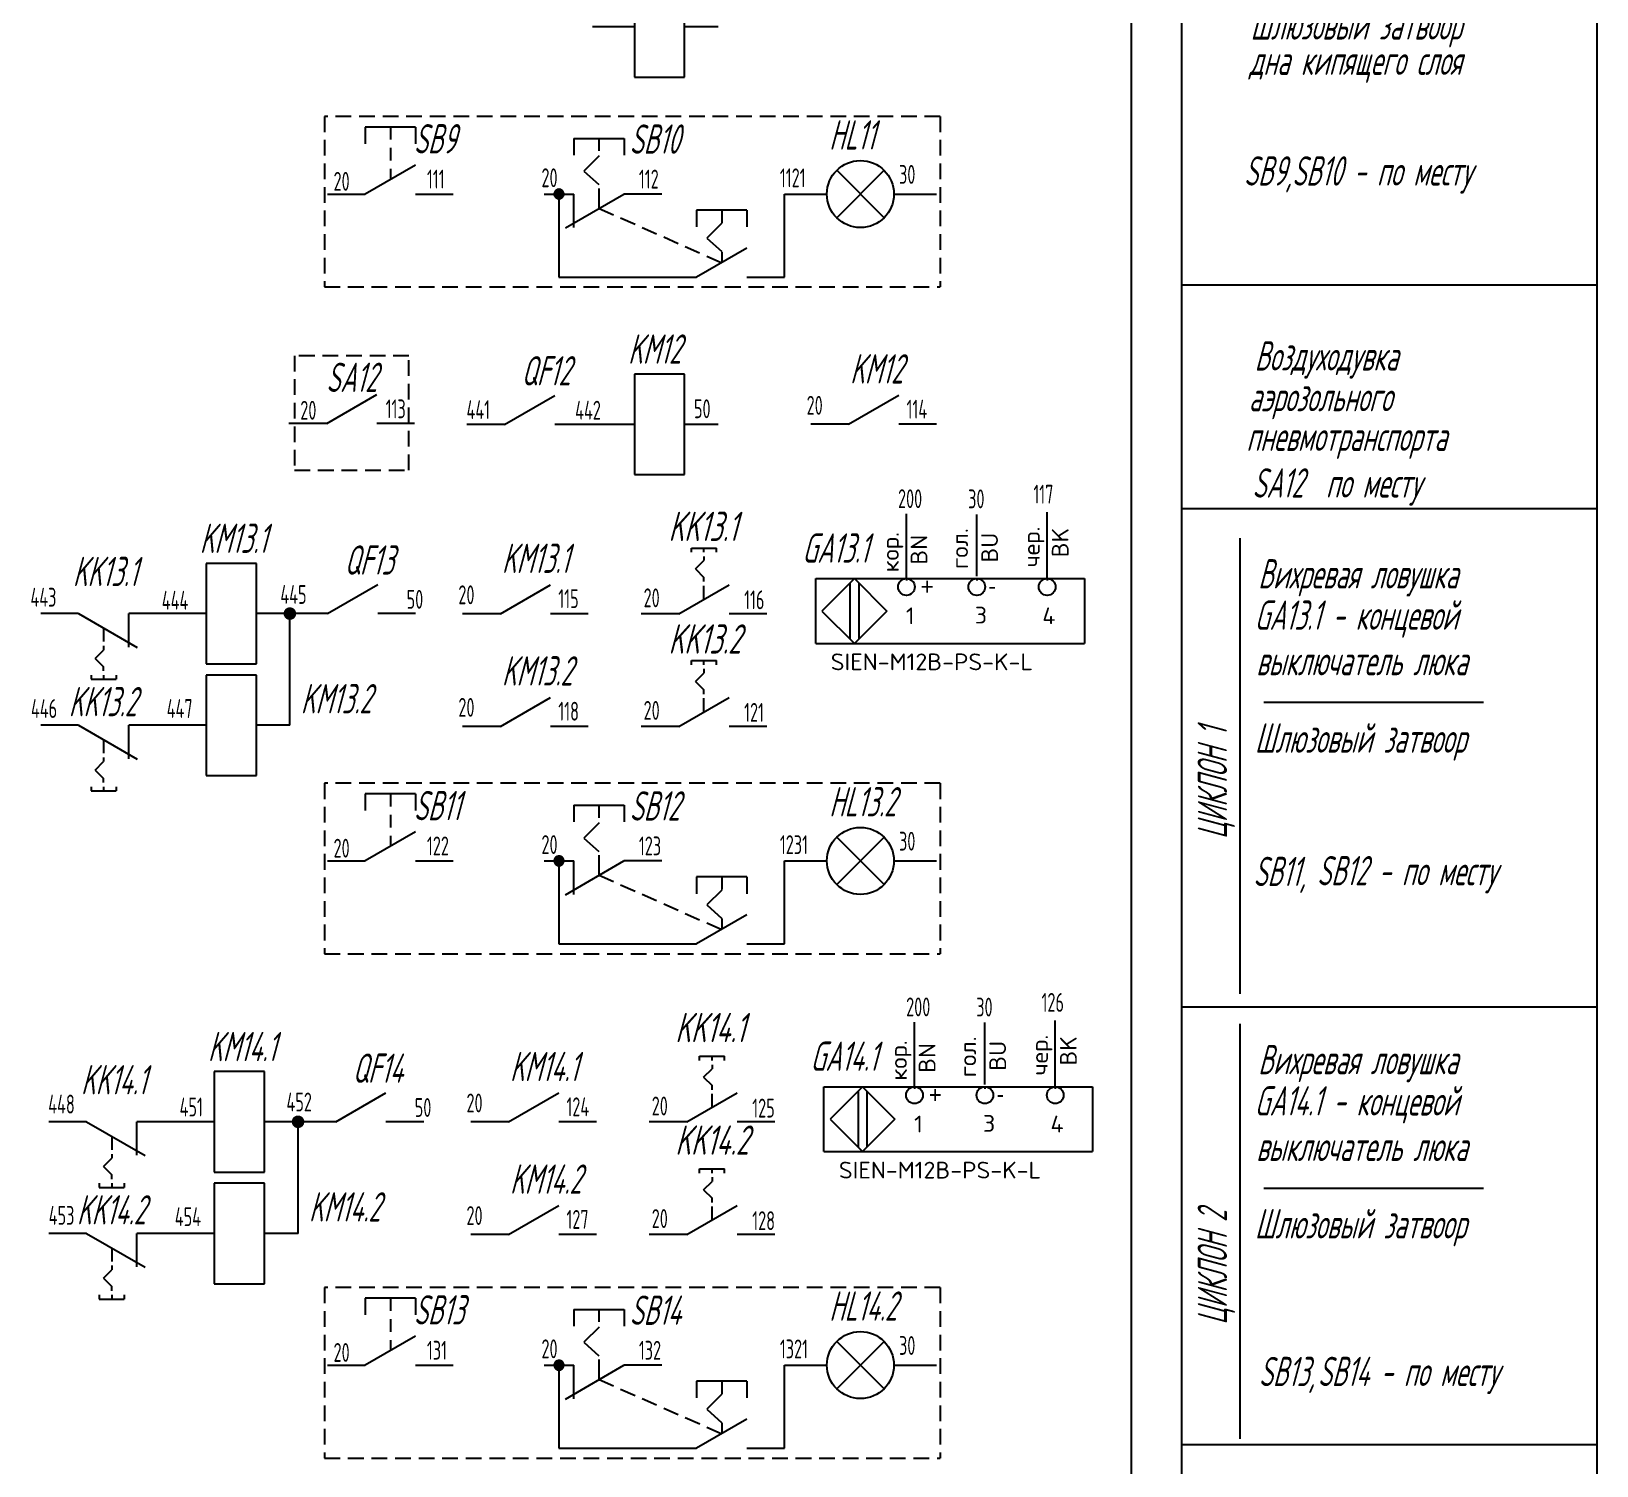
# Model space of a CAD drawing. Header units: millimetres. Extents: x 14016 to 19364, y 4274 to 5404.
# Drawn here: x 16787.4 to 16974.2, y 4419.4 to 4590.7 of the extents above; entities that cross this region are included whole.
import ezdxf

# ---------------------------------------------------------------- set-up
doc = ezdxf.new("R2010")
doc.units = ezdxf.units.MM
doc.header["$LTSCALE"] = 15
for name, pattern in [('DOT', [0.25, 0, -0.25]), ('HIDDEN', [0.375, 0.25, -0.125]), ('HIDDEN2', [0.1875, 0.125, -0.0625]), ('K5LT_BASIC', [0]), ('K5LT_THIN', [0])]:
    doc.linetypes.add(name, pattern=pattern)
doc.layers.add('0.35 TEXT', color=7, linetype='Continuous', lineweight=35)
doc.layers.add('LWT 0.7', color=7, linetype='Continuous', lineweight=70)
doc.layers.add('ШТРИХОВАЯ', color=7, linetype='HIDDEN')
doc.layers.add('ШТРИХОВАЯ 2', color=7, linetype='HIDDEN2')
doc.styles.add('33', font='gost.shx', dxfattribs={"width": 0.7, "oblique": 15, "height": 3.5})
doc.styles.add('34', font='gost.shx', dxfattribs={"width": 0.8, "oblique": 15, "height": 3.5})
doc.styles.add('OPIS', font='TXT.SHX', dxfattribs={"height": 1.5})
doc.styles.add('OPSI', font='ISI-ROMANS_PL.SHX', dxfattribs={"height": 1.5})

# ---------------------------------------------------------------- blocks, each defined once
blk = doc.blocks.new('Кнопка НР без фикс лев')
at = {"linetype": 'K5LT_BASIC'}
for p, q in [((10.5, 8), (4.5, 8)), ((4.5, 8), (4.5, 6)), ((10.5, 8), (10.5, 6)), ((10.5, 3.46), (4.5, 0)), ((0, 0), (4.5, 0)), ((10.5, 0), (15, 0))]:
    blk.add_line(p, q, dxfattribs=at)
at = {"linetype": 'K5LT_THIN'}
for p, q in [((7.5, 8), (7.5, 6.5)), ((7.5, 5.5), (7.5, 4)), ((7.5, 3), (7.5, 1.73))]:
    blk.add_line(p, q, dxfattribs=at)
blk = doc.blocks.new('НР контакт')
at = {"linetype": 'K5LT_BASIC'}
for p, q in [((4.5, 0), (10.5, 3.46)), ((4.5, 0), (0, 0)), ((15, 0), (10.5, 0))]:
    blk.add_line(p, q, dxfattribs=at)
blk = doc.blocks.new('Реле')
at = {"linetype": 'K5LT_BASIC'}
for p, q in [((5, 6), (5, -6)), ((11, 6), (5, 6)), ((11, -6), (11, 6)), ((5, 0), (0, 0)), ((15, 0), (11, 0)), ((5, -6), (11, -6))]:
    blk.add_line(p, q, dxfattribs=at)
blk = doc.blocks.new('11')
at = {"const_width": 0.75}
blk.add_lwpolyline([(-0.375, 0, 1), (0.375, 0, 1)], format="xyb", close=True, dxfattribs=at)
blk = doc.blocks.new('A$C57EA152A')
at = {"linetype": 'K5LT_BASIC'}
for p, q in [((4.5, 0), (0, 0)), ((4.5, 0), (11.5, -4.04)), ((15, 0), (10.5, 0)), ((10.5, -4), (10.5, 0)), ((7.5, -1.73), (7.5, -3.3454)), ((6.5, -5.3454), (7.5, -4.3454)), ((6.5, -5.3454), (7.5, -6.3454)), ((7.5, -3.8454), (7.5, -4.3454)), ((6, -7.3454), (6, -7.8454)), ((7.5, -6.8454), (7.5, -6.3454)), ((7.5, -7.3454), (7.5, -7.8454)), ((9, -7.3454), (9, -7.8454)), ((6, -7.8454), (6.5, -7.8454)), ((6.5, -7.8454), (9, -7.8454))]:
    blk.add_line(p, q, dxfattribs=at)

msp = doc.modelspace()

# ---------------------------------------------------------------- linework, layer by layer
for p, q in [((16918.68, 4854.06, -0.04), (16918.68, 4281.57, -0.04)), ((16924.68, 4854.06, -0.04), (16924.68, 4281.57, -0.04)), ((16974.24, 4731.34, -0.04), (16974.24, 4281.78, -0.04)), ((16855.16, 4575.78, -0.02), (16853.35, 4573.97, -0.02)), ((16853.35, 4573.97, -0.02), (16855.13, 4572.36, -0.02)), ((16883.52, 4574.06, -0.02), (16889.18, 4568.4, -0.02)), ((16883.52, 4568.4, -0.02), (16889.18, 4574.06, -0.02)), ((16848.6, 4571.23, -0.02), (16852.13, 4571.23, -0.02)), ((16850.36, 4571.23, -0.02), (16850.36, 4561.31, -0.02)), ((16861.27, 4571.23, -0.02), (16861.27, 4571.23, -0.02)), ((16877.29, 4571.23, -0.02), (16882.35, 4571.23, -0.02)), ((16877.29, 4561.31, -0.02), (16877.29, 4571.23, -0.02)), ((16890.35, 4571.23, -0.02), (16895.42, 4571.23, -0.02)), ((16869.79, 4567.75, -0.02), (16868.01, 4565.97, -0.02)), ((16868.01, 4565.97, -0.02), (16869.79, 4564.36, -0.02)), ((16850.36, 4561.31, -0.02), (16862.29, 4561.31, -0.02)), ((16924.68, 4560.39, -0.04), (16974.24, 4560.39, -0.04)), ((16908.64, 4525.35, -0.04), (16908.64, 4533.25, -0.04)), ((16924.68, 4533.69, -0.04), (16974.24, 4533.69, -0.04)), ((16891.84, 4525.35, -0.04), (16891.84, 4533.04, -0.04)), ((16891.84, 4525.35, -0.04), (16891.84, 4533.04, -0.04)), ((16900.24, 4525.59, -0.04), (16900.24, 4532.99, -0.04)), ((16900.24, 4525.59, -0.04), (16900.24, 4532.99, -0.04)), ((16931.65, 4530.14, -0.02), (16931.65, 4475.74, -0.02)), ((16881.02, 4525.32, -0.04), (16913.08, 4525.32, -0.04)), ((16881.02, 4517.59, -0.04), (16881.02, 4525.32, -0.04)), ((16881.02, 4525.32, -0.04), (16913.08, 4525.32, -0.04)), ((16881.02, 4517.59, -0.04), (16881.02, 4525.32, -0.04)), ((16885.63, 4525.32, -0.04), (16881.76, 4521.45, -0.04)), ((16885.63, 4525.32, -0.04), (16881.76, 4521.45, -0.04)), ((16885.1, 4524.79, -0.04), (16885.1, 4518.12, -0.04)), ((16885.1, 4524.79, -0.04), (16885.1, 4518.12, -0.04)), ((16885.63, 4525.32, -0.04), (16889.5, 4521.45, -0.04)), ((16885.63, 4525.32, -0.04), (16889.5, 4521.45, -0.04)), ((16886.16, 4524.79, -0.04), (16886.16, 4518.12, -0.04)), ((16886.16, 4524.79, -0.04), (16886.16, 4518.12, -0.04)), ((16891.84, 4525.32, -0.04), (16891.84, 4525.09, -0.04)), ((16891.84, 4525.32, -0.04), (16891.84, 4525.09, -0.04)), ((16900.24, 4525.32, -0.04), (16900.24, 4525.09, -0.04)), ((16900.24, 4525.32, -0.04), (16900.24, 4525.09, -0.04)), ((16908.64, 4525.32, -0.04), (16908.64, 4525.09, -0.04)), ((16908.64, 4525.32, -0.04), (16908.64, 4525.09, -0.04)), ((16913.08, 4525.32, -0.04), (16913.08, 4517.59, -0.04)), ((16913.08, 4525.32, -0.04), (16913.08, 4517.59, -0.04)), ((16818.25, 4507.81, -0.02), (16818.25, 4521.14, -0.02)), ((16881.76, 4521.45, -0.04), (16885.63, 4517.59, -0.04)), ((16881.76, 4521.45, -0.04), (16885.63, 4517.59, -0.04)), ((16889.5, 4521.45, -0.04), (16885.63, 4517.59, -0.04)), ((16889.5, 4521.45, -0.04), (16885.63, 4517.59, -0.04)), ((16881.02, 4517.59, -0.04), (16913.08, 4517.59, -0.04)), ((16881.02, 4517.59, -0.04), (16913.08, 4517.59, -0.04)), ((16934.49, 4510.55, -0.02), (16960.74, 4510.55, -0.02)), ((16855.16, 4496.17, -0.02), (16853.35, 4494.35, -0.02)), ((16853.35, 4494.35, -0.02), (16855.13, 4492.75, -0.02)), ((16883.52, 4494.45, -0.02), (16889.18, 4488.79, -0.02)), ((16883.52, 4488.79, -0.02), (16889.18, 4494.45, -0.02)), ((16848.6, 4491.62, -0.02), (16852.13, 4491.62, -0.02)), ((16850.36, 4491.62, -0.02), (16850.36, 4481.7, -0.02)), ((16861.27, 4491.62, -0.02), (16861.27, 4491.62, -0.02)), ((16877.29, 4491.62, -0.02), (16882.35, 4491.62, -0.02)), ((16877.29, 4481.7, -0.02), (16877.29, 4491.62, -0.02)), ((16890.35, 4491.62, -0.02), (16895.42, 4491.62, -0.02)), ((16869.79, 4488.14, -0.02), (16868.01, 4486.36, -0.02)), ((16868.01, 4486.36, -0.02), (16869.79, 4484.75, -0.02)), ((16850.36, 4481.7, -0.02), (16862.29, 4481.7, -0.02)), ((16924.68, 4474.2, -0.04), (16974.24, 4474.2, -0.04)), ((16892.81, 4464.68, -0.04), (16892.81, 4472.36, -0.04)), ((16892.81, 4464.68, -0.04), (16892.81, 4472.36, -0.04)), ((16901.21, 4464.91, -0.04), (16901.21, 4472.31, -0.04)), ((16901.21, 4464.91, -0.04), (16901.21, 4472.31, -0.04)), ((16909.61, 4464.68, -0.04), (16909.61, 4472.58, -0.04)), ((16931.65, 4472.15, -0.02), (16931.65, 4422.63, -0.04)), ((16882, 4464.65, -0.04), (16914.05, 4464.65, -0.04)), ((16882, 4456.91, -0.04), (16882, 4464.65, -0.04)), ((16882, 4464.65, -0.04), (16914.05, 4464.65, -0.04)), ((16882, 4456.91, -0.04), (16882, 4464.65, -0.04)), ((16886.6, 4464.65, -0.04), (16882.73, 4460.78, -0.04)), ((16886.6, 4464.65, -0.04), (16882.73, 4460.78, -0.04)), ((16886.07, 4464.12, -0.04), (16886.07, 4457.45, -0.04)), ((16886.07, 4464.12, -0.04), (16886.07, 4457.45, -0.04)), ((16886.6, 4464.65, -0.04), (16890.47, 4460.78, -0.04)), ((16886.6, 4464.65, -0.04), (16890.47, 4460.78, -0.04)), ((16887.13, 4464.12, -0.04), (16887.13, 4457.45, -0.04)), ((16887.13, 4464.12, -0.04), (16887.13, 4457.45, -0.04)), ((16892.81, 4464.65, -0.04), (16892.81, 4464.42, -0.04)), ((16892.81, 4464.65, -0.04), (16892.81, 4464.42, -0.04)), ((16901.21, 4464.65, -0.04), (16901.21, 4464.42, -0.04)), ((16901.21, 4464.65, -0.04), (16901.21, 4464.42, -0.04)), ((16909.61, 4464.65, -0.04), (16909.61, 4464.42, -0.04)), ((16909.61, 4464.65, -0.04), (16909.61, 4464.42, -0.04)), ((16914.05, 4464.65, -0.04), (16914.05, 4456.91, -0.04)), ((16914.05, 4464.65, -0.04), (16914.05, 4456.91, -0.04)), ((16819.22, 4447.14, -0.02), (16819.22, 4460.47, -0.02)), ((16882.73, 4460.78, -0.04), (16886.6, 4456.91, -0.04)), ((16882.73, 4460.78, -0.04), (16886.6, 4456.91, -0.04)), ((16890.47, 4460.78, -0.04), (16886.6, 4456.91, -0.04)), ((16890.47, 4460.78, -0.04), (16886.6, 4456.91, -0.04)), ((16882, 4456.91, -0.04), (16914.05, 4456.91, -0.04)), ((16882, 4456.91, -0.04), (16914.05, 4456.91, -0.04)), ((16934.49, 4452.56, -0.02), (16960.74, 4452.56, -0.02)), ((16855.16, 4435.97, -0.02), (16853.35, 4434.15, -0.02)), ((16853.35, 4434.15, -0.02), (16855.13, 4432.54, -0.02)), ((16883.52, 4434.25, -0.02), (16889.18, 4428.59, -0.02)), ((16883.52, 4428.59, -0.02), (16889.18, 4434.25, -0.02)), ((16848.6, 4431.41, -0.02), (16852.13, 4431.41, -0.02)), ((16850.36, 4431.41, -0.02), (16850.36, 4421.5, -0.02)), ((16861.27, 4431.41, -0.02), (16861.27, 4431.41, -0.02)), ((16877.29, 4431.42, -0.02), (16882.35, 4431.42, -0.02)), ((16877.29, 4421.5, -0.02), (16877.29, 4431.42, -0.02)), ((16890.35, 4431.42, -0.02), (16895.42, 4431.42, -0.02)), ((16869.79, 4427.94, -0.02), (16868.01, 4426.16, -0.02)), ((16868.01, 4426.16, -0.02), (16869.79, 4424.55, -0.02)), ((16850.36, 4421.5, -0.02), (16862.29, 4421.5, -0.02)), ((16924.68, 4421.94, -0.04), (16974.24, 4421.94, -0.04))]:
    msp.add_line(p, q)
at = {"linetype": 'K5LT_BASIC'}
for p, q in [((16852.16, 4577.88, -0.02), (16858.16, 4577.88, -0.02)), ((16852.16, 4577.88, -0.02), (16852.16, 4575.88, -0.02)), ((16858.16, 4577.88, -0.02), (16858.16, 4575.88, -0.02)), ((16851.13, 4567.19, -0.02), (16858.13, 4571.23, -0.02)), ((16852.13, 4567.23, -0.02), (16852.13, 4571.23, -0.02)), ((16862.63, 4571.23, -0.02), (16858.13, 4571.23, -0.02)), ((16872.79, 4569.31, -0.02), (16866.79, 4569.31, -0.02)), ((16866.79, 4569.31, -0.02), (16866.79, 4567.31, -0.02)), ((16872.79, 4569.31, -0.02), (16872.79, 4567.31, -0.02)), ((16872.79, 4564.77, -0.02), (16866.79, 4561.31, -0.02)), ((16862.29, 4561.31, -0.02), (16866.79, 4561.31, -0.02)), ((16872.79, 4561.31, -0.02), (16877.29, 4561.31, -0.02)), ((16866.17, 4528.97, -0.02), (16866.67, 4528.97, -0.02)), ((16866.17, 4528.47, -0.02), (16866.17, 4528.97, -0.02)), ((16866.67, 4528.97, -0.02), (16869.17, 4528.97, -0.02)), ((16867.67, 4528.47, -0.02), (16867.67, 4528.97, -0.02)), ((16867.67, 4527.97, -0.02), (16867.67, 4527.47, -0.02)), ((16869.17, 4528.47, -0.02), (16869.17, 4528.97, -0.02)), ((16866.67, 4526.47, -0.02), (16867.67, 4527.47, -0.02)), ((16866.67, 4526.47, -0.02), (16867.67, 4525.47, -0.02)), ((16867.67, 4524.97, -0.02), (16867.67, 4525.47, -0.02)), ((16867.67, 4522.85, -0.02), (16867.67, 4524.47, -0.02)), ((16866.17, 4515.53, -0.02), (16866.67, 4515.53, -0.02)), ((16866.17, 4515.03, -0.02), (16866.17, 4515.53, -0.02)), ((16866.67, 4515.53, -0.02), (16869.17, 4515.53, -0.02)), ((16867.67, 4515.03, -0.02), (16867.67, 4515.53, -0.02)), ((16867.67, 4514.53, -0.02), (16867.67, 4514.03, -0.02)), ((16869.17, 4515.03, -0.02), (16869.17, 4515.53, -0.02)), ((16866.67, 4513.03, -0.02), (16867.67, 4514.03, -0.02)), ((16866.67, 4513.03, -0.02), (16867.67, 4512.03, -0.02)), ((16867.67, 4511.53, -0.02), (16867.67, 4512.03, -0.02)), ((16867.67, 4509.41, -0.02), (16867.67, 4511.03, -0.02)), ((16852.16, 4498.27, -0.02), (16858.16, 4498.27, -0.02)), ((16852.16, 4498.27, -0.02), (16852.16, 4496.27, -0.02)), ((16858.16, 4498.27, -0.02), (16858.16, 4496.27, -0.02)), ((16851.13, 4487.58, -0.02), (16858.13, 4491.62, -0.02)), ((16852.13, 4487.62, -0.02), (16852.13, 4491.62, -0.02)), ((16862.63, 4491.62, -0.02), (16858.13, 4491.62, -0.02)), ((16872.79, 4489.7, -0.02), (16866.79, 4489.7, -0.02)), ((16866.79, 4489.7, -0.02), (16866.79, 4487.7, -0.02)), ((16872.79, 4489.7, -0.02), (16872.79, 4487.7, -0.02)), ((16872.79, 4485.16, -0.02), (16866.79, 4481.7, -0.02)), ((16862.29, 4481.7, -0.02), (16866.79, 4481.7, -0.02)), ((16872.79, 4481.7, -0.02), (16877.29, 4481.7, -0.02)), ((16867.14, 4468.29, -0.02), (16867.64, 4468.29, -0.02)), ((16867.14, 4467.79, -0.02), (16867.14, 4468.29, -0.02)), ((16867.64, 4468.29, -0.02), (16870.14, 4468.29, -0.02)), ((16868.64, 4467.79, -0.02), (16868.64, 4468.29, -0.02)), ((16870.14, 4467.79, -0.02), (16870.14, 4468.29, -0.02)), ((16867.64, 4465.79, -0.02), (16868.64, 4466.79, -0.02)), ((16868.64, 4467.29, -0.02), (16868.64, 4466.79, -0.02)), ((16867.64, 4465.79, -0.02), (16868.64, 4464.79, -0.02)), ((16868.64, 4464.29, -0.02), (16868.64, 4464.79, -0.02)), ((16868.64, 4462.18, -0.02), (16868.64, 4463.79, -0.02)), ((16867.14, 4454.85, -0.02), (16867.64, 4454.85, -0.02)), ((16867.14, 4454.35, -0.02), (16867.14, 4454.85, -0.02)), ((16867.64, 4454.85, -0.02), (16870.14, 4454.85, -0.02)), ((16868.64, 4454.35, -0.02), (16868.64, 4454.85, -0.02)), ((16870.14, 4454.35, -0.02), (16870.14, 4454.85, -0.02)), ((16867.64, 4452.35, -0.02), (16868.64, 4453.35, -0.02)), ((16868.64, 4453.85, -0.02), (16868.64, 4453.35, -0.02)), ((16867.64, 4452.35, -0.02), (16868.64, 4451.35, -0.02)), ((16868.64, 4450.85, -0.02), (16868.64, 4451.35, -0.02)), ((16868.64, 4448.74, -0.02), (16868.64, 4450.35, -0.02)), ((16852.16, 4438.07, -0.02), (16858.16, 4438.07, -0.02)), ((16852.16, 4438.07, -0.02), (16852.16, 4436.07, -0.02)), ((16858.16, 4438.07, -0.02), (16858.16, 4436.07, -0.02)), ((16851.13, 4427.37, -0.02), (16858.13, 4431.41, -0.02)), ((16852.13, 4427.41, -0.02), (16852.13, 4431.41, -0.02)), ((16862.63, 4431.41, -0.02), (16858.13, 4431.41, -0.02)), ((16872.79, 4429.5, -0.02), (16866.79, 4429.5, -0.02)), ((16866.79, 4429.5, -0.02), (16866.79, 4427.5, -0.02)), ((16872.79, 4429.5, -0.02), (16872.79, 4427.5, -0.02)), ((16872.79, 4424.96, -0.02), (16866.79, 4421.5, -0.02)), ((16862.29, 4421.5, -0.02), (16866.79, 4421.5, -0.02)), ((16872.79, 4421.5, -0.02), (16877.29, 4421.5, -0.02))]:
    msp.add_line(p, q, dxfattribs=at)
at = {"linetype": 'K5LT_THIN'}
for p, q in [((16855.16, 4576.38, -0.02), (16855.16, 4577.88, -0.02)), ((16855.16, 4569.52, -0.02), (16855.16, 4571.9, -0.02)), ((16869.79, 4569.31, -0.02), (16869.79, 4567.81, -0.02)), ((16869.79, 4564.31, -0.02), (16869.79, 4563.04, -0.02)), ((16855.16, 4496.77, -0.02), (16855.16, 4498.27, -0.02)), ((16855.16, 4489.91, -0.02), (16855.16, 4492.29, -0.02)), ((16869.79, 4489.7, -0.02), (16869.79, 4488.2, -0.02)), ((16869.79, 4484.7, -0.02), (16869.79, 4483.43, -0.02)), ((16855.16, 4436.57, -0.02), (16855.16, 4438.07, -0.02)), ((16855.16, 4429.7, -0.02), (16855.16, 4432.08, -0.02)), ((16869.79, 4429.5, -0.02), (16869.79, 4428, -0.02)), ((16869.79, 4424.5, -0.02), (16869.79, 4423.23, -0.02))]:
    msp.add_line(p, q, dxfattribs=at)
for centre, radius in [((16886.35, 4571.23, -0.02), 4), ((16891.84, 4524.32, -0.04), 1), ((16891.84, 4524.32, -0.04), 1), ((16900.24, 4524.32, -0.04), 1), ((16900.24, 4524.32, -0.04), 1), ((16908.64, 4524.32, -0.04), 1), ((16908.64, 4524.32, -0.04), 1), ((16886.35, 4491.62, -0.02), 4), ((16892.81, 4463.65, -0.04), 1), ((16892.81, 4463.65, -0.04), 1), ((16901.21, 4463.65, -0.04), 1), ((16901.21, 4463.65, -0.04), 1), ((16909.61, 4463.65, -0.04), 1), ((16909.61, 4463.65, -0.04), 1), ((16886.35, 4431.42, -0.02), 4)]:
    msp.add_circle(centre, radius)
at = {"layer": 'LWT 0.7'}
for centre, start, end in [((16850.36, 4571.23, -0.02), 0, 180), ((16850.36, 4571.23, -0.02), 180, 0), ((16850.36, 4491.62, -0.02), 0, 180), ((16850.36, 4491.62, -0.02), 180, 0), ((16850.36, 4431.41, -0.02), 0, 180), ((16850.36, 4431.41, -0.02), 180, 0)]:
    msp.add_arc(centre, 0.375, start, end, dxfattribs=at)
at = {"layer": 'ШТРИХОВАЯ', "linetype": 'HIDDEN2'}
msp.add_line((16895.89, 4580.5, -0.02), (16895.89, 4560.14, -0.02), dxfattribs=at)
at = {"layer": 'ШТРИХОВАЯ', "linetype": 'HIDDEN2', "elevation": -0.02}
for points in [[(16895.89, 4580.5), (16895.89, 4580.5), (16822.37, 4580.5), (16822.37, 4560.14), (16895.89, 4560.14)], [(16895.89, 4500.88), (16895.89, 4500.88), (16822.37, 4500.88), (16822.37, 4480.53), (16895.89, 4480.53)], [(16895.89, 4440.68), (16895.89, 4440.68), (16822.37, 4440.68), (16822.37, 4420.33), (16895.89, 4420.33)]]:
    msp.add_lwpolyline(points, dxfattribs=at)
at = {"layer": 'ШТРИХОВАЯ 2'}
for p, q in [((16855.16, 4569.52, -0.02), (16869.79, 4563.04, -0.02)), ((16895.89, 4500.88, -0.02), (16895.89, 4480.53, -0.02)), ((16855.16, 4489.91, -0.02), (16869.79, 4483.43, -0.02)), ((16895.89, 4440.68, -0.02), (16895.89, 4420.33, -0.02)), ((16855.16, 4429.7, -0.02), (16869.79, 4423.23, -0.02))]:
    msp.add_line(p, q, dxfattribs=at)
at = {"layer": 'ШТРИХОВАЯ 2', "elevation": -0.04}
msp.add_lwpolyline([(16818.79, 4538.26), (16832.46, 4538.26), (16832.46, 4551.93), (16818.79, 4551.93)], close=True, dxfattribs=at)

# ---------------------------------------------------------------- block references
for name, p in [('Реле', (16854.37, 4591.2, -0.02)), ('Кнопка НР без фикс лев', (16822.75, 4571.23, -0.02)), ('Реле', (16854.37, 4543.73, -0.02)), ('НР контакт', (16818.14, 4543.84, -0.04)), ('НР контакт', (16839.37, 4543.73, -0.02)), ('НР контакт', (16880.44, 4543.74, -0.02)), ('Реле', (16803.25, 4521.14, -0.02)), ('НР контакт', (16818.25, 4521.14, -0.02)), ('НР контакт', (16838.87, 4521.12, -0.02)), ('НР контакт', (16860.17, 4521.12, -0.02)), ('A$C57EA152A', (16788.51, 4521.14, -0.02)), ('Реле', (16803.25, 4507.81, -0.02)), ('НР контакт', (16838.87, 4507.68, -0.02)), ('НР контакт', (16860.17, 4507.68, -0.02)), ('A$C57EA152A', (16788.51, 4507.81, -0.02)), ('Кнопка НР без фикс лев', (16822.75, 4491.62, -0.02)), ('Реле', (16804.22, 4460.47, -0.02)), ('НР контакт', (16819.22, 4460.47, -0.02)), ('НР контакт', (16839.84, 4460.45, -0.02)), ('НР контакт', (16861.14, 4460.45, -0.02)), ('A$C57EA152A', (16789.48, 4460.47, -0.02)), ('Реле', (16804.22, 4447.14, -0.02)), ('НР контакт', (16839.84, 4447.01, -0.02)), ('НР контакт', (16861.14, 4447.01, -0.02)), ('A$C57EA152A', (16789.48, 4447.14, -0.02)), ('Кнопка НР без фикс лев', (16822.75, 4431.41, -0.02))]:
    msp.add_blockref(name, p)
at = {"color": 0}
for p in [(16818.25, 4521.14, -0.02), (16819.22, 4460.47, -0.02)]:
    msp.add_blockref('11', p, dxfattribs=at)

# ---------------------------------------------------------------- texts
at = {"lineweight": 0, "char_height": 2, "width": 19.057, "attachment_point": 1, "rotation": 90, "style": 'OPIS'}
for s, insert in [('чер.', (16905.76, 4526.68, -0.04)), ('чер.', (16905.76, 4526.68, -0.04)), ('кор.', (16888.93, 4526.06, -0.04)), ('кор.', (16888.93, 4526.06, -0.04)), ('BN', (16892.34, 4526.98, -0.04)), ('BN', (16892.34, 4526.98, -0.04)), ('гол.', (16897.19, 4526.46, -0.04)), ('гол.', (16897.19, 4526.46, -0.04)), ('BU', (16900.77, 4527.23, -0.04)), ('BU', (16900.77, 4527.23, -0.04)), ('BK', (16909.2, 4527.86, -0.04)), ('BK', (16909.2, 4527.86, -0.04)), ('кор.', (16889.9, 4465.38, -0.04)), ('кор.', (16889.9, 4465.38, -0.04)), ('BN', (16893.31, 4466.31, -0.04)), ('BN', (16893.31, 4466.31, -0.04)), ('гол.', (16898.16, 4465.78, -0.04)), ('гол.', (16898.16, 4465.78, -0.04)), ('BU', (16901.74, 4466.56, -0.04)), ('BU', (16901.74, 4466.56, -0.04)), ('чер.', (16906.73, 4466.01, -0.04)), ('чер.', (16906.73, 4466.01, -0.04)), ('BK', (16910.17, 4467.18, -0.04)), ('BK', (16910.17, 4467.18, -0.04))]:
    msp.add_mtext(s, dxfattribs=dict(at, insert=insert))
at = {"linetype": 'DOT', "char_height": 2, "width": 1.7, "attachment_point": 1, "style": 'OPSI'}
for s, insert in [('+', (16893.54, 4525.38, -0.04)), ('+', (16893.54, 4525.38, -0.04)), ('-', (16901.64, 4525.44, -0.04)), ('-', (16901.64, 4525.44, -0.04)), ('+', (16894.51, 4464.7, -0.04)), ('+', (16894.51, 4464.7, -0.04)), ('-', (16902.61, 4464.77, -0.04)), ('-', (16902.61, 4464.77, -0.04))]:
    msp.add_mtext(s, dxfattribs=dict(at, insert=insert))
at = {"lineweight": 0, "char_height": 2, "width": 19.057, "attachment_point": 1, "style": 'OPIS'}
for insert in [(16882.81, 4516.38, -0.04), (16882.81, 4516.38, -0.04), (16883.78, 4455.7, -0.04), (16883.78, 4455.7, -0.04)]:
    msp.add_mtext('SIEN-M12B-PS-K-L', dxfattribs=dict(at, insert=insert))
at = {"style": 'OPIS', "flags": 4}
for tag, p in [('1', (16891.78, 4519.87, -0.04)), ('1', (16891.78, 4519.87, -0.04)), ('3', (16900.01, 4519.96, -0.04)), ('3', (16900.01, 4519.96, -0.04)), ('4', (16908.06, 4519.87, -0.04)), ('4', (16908.06, 4519.87, -0.04)), ('1', (16892.76, 4459.2, -0.04)), ('1', (16892.76, 4459.2, -0.04)), ('3', (16900.98, 4459.28, -0.04)), ('3', (16900.98, 4459.28, -0.04)), ('4', (16909.04, 4459.2, -0.04)), ('4', (16909.04, 4459.2, -0.04))]:
    msp.add_attdef(tag, p, 'Z', height=2, dxfattribs=at)
at = {"layer": '0.35 TEXT', "style": '34', "oblique": 15}
for s, width, p in [('Шлюзовый затвоор', 0.75, (16932.9, 4589.67, -0.02)), ('дна кипящего слоя', 0.75, (16932.76, 4585.45, -0.02)), ('HL11', 0.75, (16882.63, 4576.54, -0.02)), ('SB9', 0.75, (16833.04, 4576.08, -0.02)), ('SB10', 0.75, (16858.8, 4576.04, -0.02)), ('SB9,SB10 - по месту', 0.75, (16932.13, 4572.24, -0.02)), ('KM12', 0.75, (16858.62, 4550.97, -0.02)), ('QF12', 0.75, (16845.87, 4548.38, -0.02)), ('KM12', 0.75, (16885.12, 4548.61, -0.02)), ('Воздуходувка', 0.75, (16933.41, 4550.16, -0.02)), ('SA12', 0.75, (16822.58, 4547.6, -0.04)), ('аэрозольного', 0.75, (16932.71, 4545.29, -0.02)), ('пневмотранспорта', 0.75, (16932.42, 4540.56, -0.02)), ('SA12  по месту', 0.75, (16933.14, 4534.99, -0.04)), ('KK13.1', 0.8, (16863.44, 4529.8, -0.02)), ('KM13.1', 0.75, (16807.49, 4528.38, -0.02)), ('KM13.1', 0.75, (16843.55, 4525.99, -0.02)), ('GA13.1', 0.75, (16879.4, 4527.22, -0.04)), ('KK13.1', 0.75, (16792.34, 4524.42, -0.02)), ('QF13', 0.75, (16824.75, 4525.79, -0.02)), ('Вихревая ловушка', 0.75, (16933.83, 4524.14, -0.02)), ('GA13.1 - концевой ', 0.75, (16933.39, 4519.21, -0.04)), ('KK13.2', 0.8, (16863.44, 4516.36, -0.02)), ('KM13.2', 0.75, (16843.55, 4512.55, -0.02)), ('выключатель люка', 0.75, (16933.6, 4513.78, -0.04)), ('KM13.2', 0.75, (16819.55, 4509.23, -0.02)), ('KK13.2', 0.75, (16791.85, 4508.88, -0.02)), ('Шлюзовый затвоор', 0.75, (16933.43, 4504.53, -0.02)), ('SB11', 0.75, (16833.04, 4496.47, -0.02)), ('SB12', 0.75, (16858.8, 4496.43, -0.02)), ('HL13.2', 0.75, (16882.63, 4496.93, -0.02)), ('SB11,', 0.75, (16933.26, 4488.61, -0.02)), ('SB12 - по месту', 0.75, (16940.86, 4488.7, -0.02)), ('KK14.1', 0.8, (16864.25, 4469.97, -0.02)), ('KM14.1', 0.75, (16808.47, 4467.7, -0.02)), ('GA14.1', 0.75, (16880.37, 4466.55, -0.04)), ('QF14', 0.75, (16825.72, 4465.12, -0.02)), ('KM14.1', 0.75, (16844.52, 4465.32, -0.02)), ('Вихревая ловушка', 0.75, (16933.83, 4466.15, -0.02)), ('KK14.1', 0.75, (16793.31, 4463.74, -0.02)), ('GA14.1 - концевой ', 0.75, (16933.39, 4461.22, -0.04)), ('KK14.2', 0.8, (16864.25, 4456.53, -0.02)), ('выключатель люка', 0.75, (16933.6, 4455.79, -0.04)), ('KM14.2', 0.75, (16844.52, 4451.88, -0.02)), ('KK14.2', 0.75, (16792.82, 4448.21, -0.02)), ('KM14.2', 0.75, (16820.52, 4448.56, -0.02)), ('Шлюзовый затвоор', 0.75, (16933.43, 4446.54, -0.02)), ('SB13', 0.75, (16833.04, 4436.27, -0.02)), ('HL14.2', 0.75, (16882.63, 4436.72, -0.02)), ('SB14', 0.75, (16858.8, 4436.23, -0.02)), ('SB13,', 0.75, (16933.91, 4428.91, -0.02)), ('SB14 - по месту', 0.75, (16940.95, 4428.92, -0.02))]:
    msp.add_text(s, height=3.5, dxfattribs=dict(at, width=width)).set_placement(p)
at = {"layer": '0.35 TEXT', "style": '33', "width": 0.774574}
for s, p in [('20', (16848.28, 4572.05, -0.02)), ('1121', (16876.74, 4572.04, -0.02)), ('30', (16890.96, 4572.45, -0.02)), ('20', (16823.46, 4571.62, -0.02)), ('111', (16834.61, 4571.89, -0.02)), ('112', (16859.91, 4571.89, -0.02)), ('20', (16819.49, 4544.29, -0.04)), ('113', (16829.68, 4544.46, -0.04)), ('441', (16839.33, 4544.36, -0.02)), ('442', (16852.3, 4544.3, -0.02)), ('50', (16866.48, 4544.47, -0.02)), ('20', (16879.93, 4544.88, -0.02)), ('114', (16891.86, 4544.42, -0.02)), ('200', (16890.84, 4533.73, -0.04)), ('200', (16890.84, 4533.73, -0.04)), ('30', (16899.21, 4533.71, -0.04)), ('30', (16899.21, 4533.71, -0.04)), ('117', (16907, 4534.27, -0.04)), ('443', (16787.28, 4521.97, -0.02)), ('444', (16802.96, 4521.61, -0.02)), ('445', (16817.11, 4522.3, -0.02)), ('50', (16832.18, 4521.72, -0.02)), ('20', (16838.36, 4522.26, -0.02)), ('115', (16850.29, 4521.8, -0.02)), ('20', (16860.47, 4521.9, -0.02)), ('116', (16872.47, 4521.66, -0.02)), ('446', (16787.34, 4508.68, -0.02)), ('447', (16803.54, 4508.68, -0.02)), ('20', (16838.36, 4508.82, -0.02)), ('118', (16850.29, 4508.36, -0.02)), ('20', (16860.47, 4508.46, -0.02)), ('121', (16872.47, 4508.22, -0.02)), ('20', (16823.46, 4492.01, -0.02)), ('122', (16834.61, 4492.28, -0.02)), ('20', (16848.28, 4492.44, -0.02)), ('123', (16859.91, 4492.28, -0.02)), ('1231', (16876.74, 4492.43, -0.02)), ('30', (16890.96, 4492.84, -0.02)), ('200', (16891.81, 4473.06, -0.04)), ('200', (16891.81, 4473.06, -0.04)), ('30', (16900.18, 4473.04, -0.04)), ('30', (16900.18, 4473.04, -0.04)), ('126', (16907.97, 4473.6, -0.04)), ('448', (16789.4, 4461.46, -0.02)), ('451', (16805.08, 4461.11, -0.02)), ('452', (16817.84, 4461.71, -0.02)), ('50', (16833.15, 4461.05, -0.02)), ('20', (16839.33, 4461.59, -0.02)), ('124', (16851.26, 4461.13, -0.02)), ('20', (16861.44, 4461.23, -0.02)), ('125', (16873.44, 4460.98, -0.02)), ('453', (16789.46, 4448.17, -0.02)), ('454', (16804.51, 4448.01, -0.02)), ('20', (16839.33, 4448.15, -0.02)), ('127', (16851.26, 4447.69, -0.02)), ('20', (16861.44, 4447.79, -0.02)), ('128', (16873.44, 4447.54, -0.02)), ('131', (16834.61, 4432.07, -0.02)), ('20', (16848.28, 4432.24, -0.02)), ('132', (16859.91, 4432.07, -0.02)), ('1321', (16876.74, 4432.23, -0.02)), ('30', (16890.96, 4432.64, -0.02)), ('20', (16823.46, 4431.81, -0.02))]:
    msp.add_text(s, height=2.25, dxfattribs=at).set_placement(p)
at = {"layer": '0.35 TEXT', "style": '34', "oblique": 15, "width": 0.75}
for s, p in [('ЦИКЛОН 1', (16930.11, 4494.24, -0.02)), ('ЦИКЛОН 2', (16930.11, 4436.25, -0.02))]:
    msp.add_text(s, height=3.5, rotation=90, dxfattribs=at).set_placement(p)

doc.saveas('drawing.dxf')
